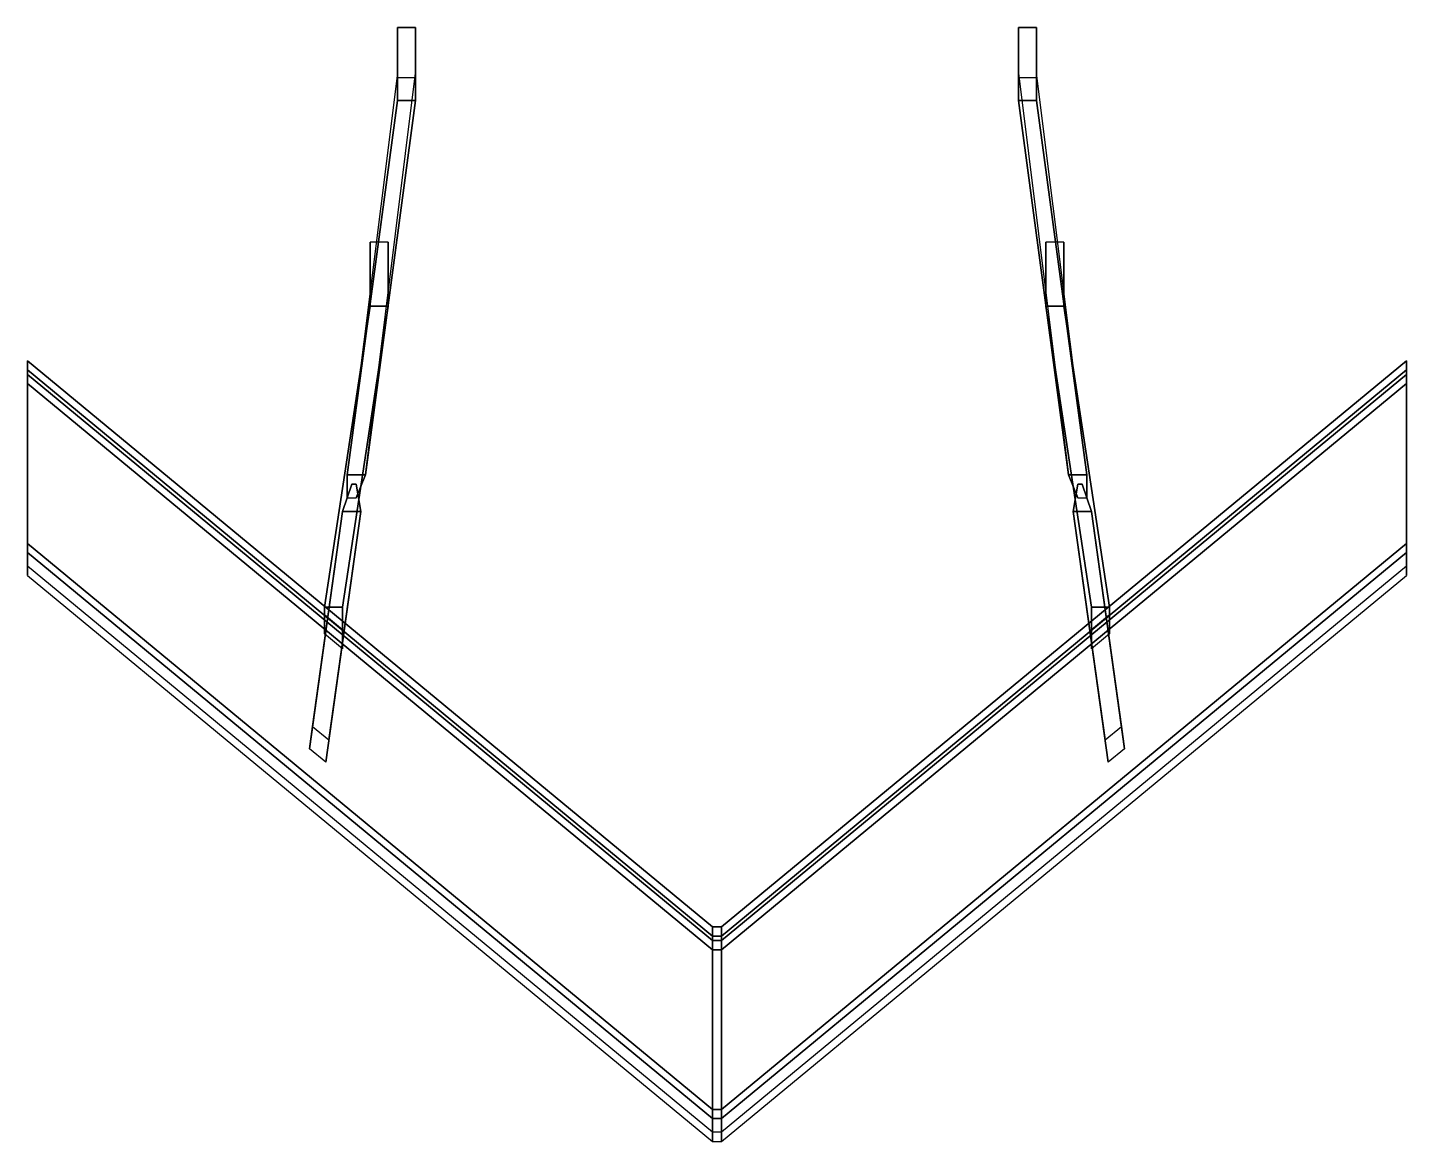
# Model space of a CAD drawing. Extents: x -1.51 to 1.51, y -4.08 to -1.64.
import ezdxf

# ---------------------------------------------------------------- set-up
doc = ezdxf.new("R2010")
doc.units = 0
doc.layers.add('SNOW_PLOUGH', color=2, linetype='CONTINUOUS')

msp = doc.modelspace()

# ---------------------------------------------------------------- linework, layer by layer
at = {"layer": 'SNOW_PLOUGH'}
for points in [[(-0.7, -1.64, 0.4), (-0.66, -1.64, 0.4), (-0.66, -1.64, 0.35), (-0.7, -1.64, 0.35)], [(-0.7, -1.67, 0.4), (-0.7, -1.64, 0.4), (-0.7, -1.64, 0.35), (-0.7, -1.74, 0.32)], [(-0.66, -1.64, 0.4), (-0.66, -1.67, 0.4), (-0.66, -1.74, 0.32), (-0.66, -1.64, 0.35)], [(0.66, -1.67, 0.4), (0.66, -1.64, 0.4), (0.66, -1.64, 0.35), (0.66, -1.74, 0.32)], [(0.66, -1.64, 0.4), (0.7, -1.64, 0.4), (0.7, -1.64, 0.35), (0.66, -1.64, 0.35)], [(0.7, -1.64, 0.4), (0.7, -1.67, 0.4), (0.7, -1.74, 0.32), (0.7, -1.64, 0.35)], [(-0.7, -1.75, 0.47), (-0.7, -1.67, 0.4), (-0.7, -1.74, 0.32), (-0.7, -1.8, 0.4)], [(-0.66, -1.67, 0.4), (-0.66, -1.75, 0.47), (-0.66, -1.8, 0.4), (-0.66, -1.74, 0.32)], [(0.66, -1.75, 0.47), (0.66, -1.67, 0.4), (0.66, -1.74, 0.32), (0.66, -1.8, 0.4)], [(0.7, -1.67, 0.4), (0.7, -1.75, 0.47), (0.7, -1.8, 0.4), (0.7, -1.74, 0.32)], [(-0.7, -1.8, 0.4), (-0.7, -1.74, 0.32), (-0.81, -2.62, 0.16), (-0.81, -2.62, 0.25)], [(-0.66, -1.74, 0.32), (-0.66, -1.8, 0.4), (-0.77, -2.62, 0.25), (-0.77, -2.62, 0.16)], [(-0.66, -1.75, 0.47), (-0.7, -1.75, 0.47), (-0.7, -1.8, 0.4), (-0.66, -1.8, 0.4)], [(0.66, -1.8, 0.4), (0.66, -1.74, 0.32), (0.77, -2.62, 0.16), (0.77, -2.62, 0.25)], [(0.7, -1.75, 0.47), (0.66, -1.75, 0.47), (0.66, -1.8, 0.4), (0.7, -1.8, 0.4)], [(0.7, -1.74, 0.32), (0.7, -1.8, 0.4), (0.81, -2.62, 0.25), (0.81, -2.62, 0.16)], [(-0.66, -1.8, 0.4), (-0.7, -1.8, 0.4), (-0.81, -2.62, 0.25), (-0.77, -2.62, 0.25)], [(0.7, -1.8, 0.4), (0.66, -1.8, 0.4), (0.77, -2.62, 0.25), (0.81, -2.62, 0.25)], [(-0.72, -2.11, 0.85), (-0.76, -2.11, 0.85), (-0.76, -2.25, 0.85), (-0.72, -2.25, 0.85)], [(-0.76, -2.11, 0.85), (-0.76, -2.11, 0.77), (-0.76, -2.25, 0.77), (-0.76, -2.25, 0.85)], [(-0.72, -2.11, 0.77), (-0.72, -2.11, 0.85), (-0.72, -2.25, 0.85), (-0.72, -2.25, 0.77)], [(0.72, -2.11, 0.85), (0.72, -2.11, 0.77), (0.72, -2.25, 0.77), (0.72, -2.25, 0.85)], [(0.76, -2.11, 0.85), (0.72, -2.11, 0.85), (0.72, -2.25, 0.85), (0.76, -2.25, 0.85)], [(0.76, -2.11, 0.77), (0.76, -2.11, 0.85), (0.76, -2.25, 0.85), (0.76, -2.25, 0.77)], [(-0.72, -2.25, 0.85), (-0.76, -2.25, 0.85), (-0.86, -2.91, 0.69), (-0.82, -2.91, 0.69)], [(-0.76, -2.25, 0.77), (-0.72, -2.25, 0.77), (-0.82, -2.91, 0.62), (-0.86, -2.91, 0.62)], [(-0.76, -2.25, 0.85), (-0.76, -2.25, 0.77), (-0.86, -2.91, 0.62), (-0.86, -2.91, 0.69)], [(-0.72, -2.25, 0.77), (-0.72, -2.25, 0.85), (-0.82, -2.91, 0.69), (-0.82, -2.91, 0.62)], [(0.76, -2.25, 0.85), (0.72, -2.25, 0.85), (0.82, -2.91, 0.69), (0.86, -2.91, 0.69)], [(0.72, -2.25, 0.85), (0.72, -2.25, 0.77), (0.82, -2.91, 0.62), (0.82, -2.91, 0.69)], [(0.76, -2.25, 0.77), (0.76, -2.25, 0.85), (0.86, -2.91, 0.69), (0.86, -2.91, 0.62)], [(-1.51, -2.37, 0.72), (-1.51, -2.77, 0.06), (-1.51, -2.79, 0.06), (-1.51, -2.39, 0.72)], [(-1.51, -2.4, 0.79), (-1.51, -2.37, 0.72), (-1.51, -2.39, 0.72), (-1.51, -2.42, 0.79)], [(-1.51, -2.37, 0.72), (-1.51, -2.4, 0.79), (-0.01, -3.64, 0.79), (-0.01, -3.61, 0.72)], [(-1.51, -2.77, 0.06), (-1.51, -2.37, 0.72), (-0.01, -3.61, 0.72), (-0.01, -4.01, 0.06)], [(0.01, -3.61, 0.72), (0.01, -3.64, 0.79), (1.51, -2.4, 0.79), (1.51, -2.37, 0.72)], [(0.01, -4.01, 0.06), (0.01, -3.61, 0.72), (1.51, -2.37, 0.72), (1.51, -2.77, 0.06)], [(1.51, -2.4, 0.79), (1.51, -2.42, 0.79), (1.51, -2.39, 0.72), (1.51, -2.37, 0.72)], [(1.51, -2.37, 0.72), (1.51, -2.39, 0.72), (1.51, -2.79, 0.06), (1.51, -2.77, 0.06)], [(-1.51, -2.39, 0.72), (-1.51, -2.79, 0.06), (-0.01, -4.03, 0.06), (-0.01, -3.63, 0.72)], [(-1.51, -2.42, 0.79), (-1.51, -2.39, 0.72), (-0.01, -3.63, 0.72), (-0.01, -3.66, 0.79)], [(-1.51, -2.4, 0.79), (-1.51, -2.42, 0.79), (-0.01, -3.66, 0.79), (-0.01, -3.64, 0.79)], [(0.01, -3.63, 0.72), (0.01, -4.03, 0.06), (1.51, -2.79, 0.06), (1.51, -2.39, 0.72)], [(0.01, -3.66, 0.79), (0.01, -3.63, 0.72), (1.51, -2.39, 0.72), (1.51, -2.42, 0.79)], [(0.01, -3.64, 0.79), (0.01, -3.66, 0.79), (1.51, -2.42, 0.79), (1.51, -2.4, 0.79)], [(-0.77, -2.62, 0.25), (-0.81, -2.62, 0.25), (-0.81, -2.62, 0.23), (-0.77, -2.62, 0.23)], [(-0.77, -2.62, 0.18), (-0.81, -2.62, 0.18), (-0.81, -2.62, 0.16), (-0.77, -2.62, 0.16)], [(-0.77, -2.62, 0.23), (-0.81, -2.62, 0.23), (-0.81, -2.67, 0.23), (-0.79, -2.67, 0.23)], [(-0.81, -2.62, 0.23), (-0.81, -2.62, 0.18), (-0.81, -2.67, 0.18), (-0.81, -2.67, 0.23)], [(-0.77, -2.62, 0.18), (-0.77, -2.62, 0.23), (-0.79, -2.67, 0.23), (-0.79, -2.67, 0.18)], [(0.77, -2.62, 0.23), (0.77, -2.62, 0.18), (0.79, -2.67, 0.18), (0.79, -2.67, 0.23)], [(0.81, -2.62, 0.23), (0.77, -2.62, 0.23), (0.79, -2.67, 0.23), (0.81, -2.67, 0.23)], [(0.81, -2.62, 0.25), (0.77, -2.62, 0.25), (0.77, -2.62, 0.23), (0.81, -2.62, 0.23)], [(0.81, -2.62, 0.18), (0.77, -2.62, 0.18), (0.77, -2.62, 0.16), (0.81, -2.62, 0.16)], [(0.81, -2.62, 0.18), (0.81, -2.62, 0.23), (0.81, -2.67, 0.23), (0.81, -2.67, 0.18)], [(-0.79, -2.64, 0.25), (-0.8, -2.64, 0.25), (-0.82, -2.7, 0.25), (-0.78, -2.7, 0.25)], [(-0.8, -2.64, 0.25), (-0.8, -2.64, 0.23), (-0.82, -2.7, 0.23), (-0.82, -2.7, 0.25)], [(-0.8, -2.64, 0.18), (-0.8, -2.64, 0.16), (-0.82, -2.7, 0.16), (-0.82, -2.7, 0.18)], [(-0.78, -2.7, 0.18), (-0.79, -2.64, 0.18), (-0.8, -2.64, 0.18), (-0.82, -2.7, 0.18)], [(-0.79, -2.64, 0.25), (-0.79, -2.64, 0.23), (-0.8, -2.64, 0.23), (-0.8, -2.64, 0.25)], [(-0.79, -2.64, 0.18), (-0.79, -2.64, 0.16), (-0.8, -2.64, 0.16), (-0.8, -2.64, 0.18)], [(-0.79, -2.64, 0.23), (-0.79, -2.64, 0.25), (-0.78, -2.7, 0.25), (-0.78, -2.7, 0.23)], [(-0.79, -2.64, 0.16), (-0.79, -2.64, 0.18), (-0.78, -2.7, 0.18), (-0.78, -2.7, 0.16)], [(0.82, -2.7, 0.18), (0.8, -2.64, 0.18), (0.79, -2.64, 0.18), (0.78, -2.7, 0.18)], [(0.79, -2.64, 0.18), (0.79, -2.64, 0.16), (0.78, -2.7, 0.16), (0.78, -2.7, 0.18)], [(0.79, -2.64, 0.25), (0.79, -2.64, 0.23), (0.78, -2.7, 0.23), (0.78, -2.7, 0.25)], [(0.8, -2.64, 0.25), (0.79, -2.64, 0.25), (0.78, -2.7, 0.25), (0.82, -2.7, 0.25)], [(0.8, -2.64, 0.18), (0.8, -2.64, 0.16), (0.79, -2.64, 0.16), (0.79, -2.64, 0.18)], [(0.8, -2.64, 0.25), (0.8, -2.64, 0.23), (0.79, -2.64, 0.23), (0.79, -2.64, 0.25)], [(0.8, -2.64, 0.16), (0.8, -2.64, 0.18), (0.82, -2.7, 0.18), (0.82, -2.7, 0.16)], [(0.8, -2.64, 0.23), (0.8, -2.64, 0.25), (0.82, -2.7, 0.25), (0.82, -2.7, 0.23)], [(-0.82, -2.7, 0.25), (-0.82, -2.7, 0.16), (-0.8927, -3.2197, 0.16), (-0.8858, -3.1708, 0.25)], [(-0.82, -2.7, 0.16), (-0.78, -2.7, 0.16), (-0.8568, -3.2494, 0.16), (-0.8927, -3.2197, 0.16)], [(-0.78, -2.7, 0.25), (-0.82, -2.7, 0.25), (-0.8858, -3.1708, 0.25), (-0.85, -3.2005, 0.25)], [(-0.78, -2.7, 0.16), (-0.78, -2.7, 0.25), (-0.85, -3.2005, 0.25), (-0.8568, -3.2494, 0.16)], [(-0.82, -2.7, 0.18), (-0.82, -2.7, 0.23), (-0.78, -2.7, 0.23), (-0.78, -2.7, 0.18)], [(0.78, -2.7, 0.16), (0.82, -2.7, 0.16), (0.8927, -3.2197, 0.16), (0.8568, -3.2494, 0.16)], [(0.82, -2.7, 0.25), (0.78, -2.7, 0.25), (0.85, -3.2005, 0.25), (0.8858, -3.1708, 0.25)], [(0.78, -2.7, 0.25), (0.78, -2.7, 0.16), (0.8568, -3.2494, 0.16), (0.85, -3.2005, 0.25)], [(0.78, -2.7, 0.18), (0.78, -2.7, 0.23), (0.82, -2.7, 0.23), (0.82, -2.7, 0.18)], [(0.82, -2.7, 0.16), (0.82, -2.7, 0.25), (0.8858, -3.1708, 0.25), (0.8927, -3.2197, 0.16)], [(-1.51, -2.77, 0.06), (-1.51, -2.82, 0.01), (-1.51, -2.84, 0.01), (-1.51, -2.79, 0.06)], [(-1.51, -2.82, 0.01), (-1.51, -2.77, 0.06), (-0.01, -4.01, 0.06), (-0.01, -4.06, 0.01)], [(0.01, -4.06, 0.01), (0.01, -4.01, 0.06), (1.51, -2.77, 0.06), (1.51, -2.82, 0.01)], [(1.51, -2.77, 0.06), (1.51, -2.79, 0.06), (1.51, -2.84, 0.01), (1.51, -2.82, 0.01)], [(-1.51, -2.79, 0.06), (-1.51, -2.84, 0.01), (-0.01, -4.08, 0.01), (-0.01, -4.03, 0.06)], [(0.01, -4.03, 0.06), (0.01, -4.08, 0.01), (1.51, -2.84, 0.01), (1.51, -2.79, 0.06)], [(-0.82, -2.91, 0.69), (-0.86, -2.91, 0.69), (-0.86, -2.9255, 0.69), (-0.82, -2.9586, 0.69)], [(-0.86, -2.91, 0.69), (-0.86, -2.91, 0.62), (-0.86, -2.9679, 0.62), (-0.86, -2.9255, 0.69)], [(-0.86, -2.91, 0.62), (-0.82, -2.91, 0.62), (-0.82, -3.001, 0.62), (-0.86, -2.9679, 0.62)], [(-0.82, -2.91, 0.62), (-0.82, -2.91, 0.69), (-0.82, -2.9586, 0.69), (-0.82, -3.001, 0.62)], [(0.86, -2.91, 0.69), (0.82, -2.91, 0.69), (0.82, -2.9586, 0.69), (0.86, -2.9255, 0.69)], [(0.82, -2.91, 0.69), (0.82, -2.91, 0.62), (0.82, -3.001, 0.62), (0.82, -2.9586, 0.69)], [(0.82, -2.91, 0.62), (0.86, -2.91, 0.62), (0.86, -2.9679, 0.62), (0.82, -3.001, 0.62)], [(0.86, -2.91, 0.62), (0.86, -2.91, 0.69), (0.86, -2.9255, 0.69), (0.86, -2.9679, 0.62)], [(-0.01, -3.61, 0.72), (-0.01, -3.64, 0.79), (0.01, -3.64, 0.79), (0.01, -3.61, 0.72)], [(-0.01, -4.01, 0.06), (-0.01, -3.61, 0.72), (0.01, -3.61, 0.72), (0.01, -4.01, 0.06)], [(-0.01, -3.63, 0.72), (-0.01, -4.03, 0.06), (0.01, -4.03, 0.06), (0.01, -3.63, 0.72)], [(-0.01, -3.66, 0.79), (-0.01, -3.63, 0.72), (0.01, -3.63, 0.72), (0.01, -3.66, 0.79)], [(-0.01, -3.64, 0.79), (-0.01, -3.66, 0.79), (0.01, -3.66, 0.79), (0.01, -3.64, 0.79)], [(-0.01, -4.06, 0.01), (-0.01, -4.01, 0.06), (0.01, -4.01, 0.06), (0.01, -4.06, 0.01)], [(-0.01, -4.03, 0.06), (-0.01, -4.08, 0.01), (0.01, -4.08, 0.01), (0.01, -4.03, 0.06)]]:
    msp.add_3dface(points, dxfattribs=at)

doc.saveas('drawing.dxf')
